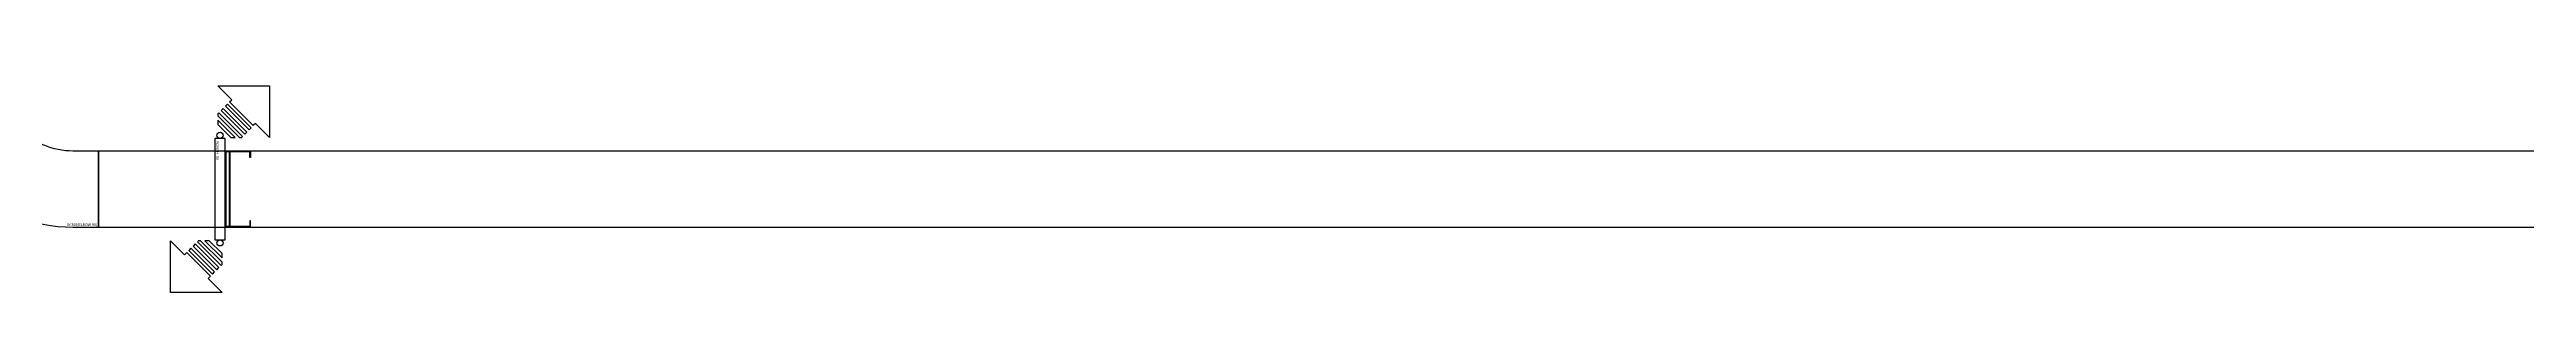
# Model space of a CAD drawing. Header units: millimetres. Extents: x -149088 to 500787, y -530175 to 1035835.
# Drawn here: x 101351 to 111123, y -64933 to -63976 of the extents above; entities that cross this region are included whole.
import ezdxf
from ezdxf.enums import TextEntityAlignment as Align

# ---------------------------------------------------------------- set-up
doc = ezdxf.new("R2010")
doc.units = ezdxf.units.MM
doc.header["$LTSCALE"] = 150
doc.layers.add('-----26 Electrical Cable Tray', color=200, linetype='Continuous')
doc.styles.add('ELEC', font='')
doc.styles.get('ELEC').set_extended_font_data('Dotum')

# ---------------------------------------------------------------- blocks, each defined once
blk = doc.blocks.new('*U28')
at = {"linetype": 'Continuous', "ltscale": 0.1}
for p, q in [((-100, 56.6), (-100, 58.6)), ((-50, 56.6), (-50, 58.6)), ((0, 56.6), (0, 58.6)), ((50, 56.6), (50, 58.6)), ((100, 56.6), (100, 58.6))]:
    blk.add_line(p, q, dxfattribs=at)
for points in [[(-150, 40), (-150, 140), (-125, 140), (-125, 137.4), (-147.4, 137.4), (-147.4, 40)], [(150, 40), (150, 140), (125, 140), (125, 137.4), (147.4, 137.4), (147.4, 40)], [(-147.4, 58.6), (147.4, 58.6)], [(-147.4, 56.6), (147.4, 56.6)], [(147.4, 42.6), (-147.4, 42.6)]]:
    blk.add_lwpolyline(points, dxfattribs=at)
blk.add_lwpolyline([(200, 0), (200, 40), (-200, 40), (-200, 0)], close=True, dxfattribs=at)
at = {"linetype": 'Continuous', "ltscale": 0.1, "style": 'ELEC'}
blk.add_text('W300*H100', height=10, dxfattribs=at).set_placement((-190, 10), align=Align.MIDDLE_LEFT)
blk = doc.blocks.new('TRAY (U-D)')
at = {"color": 0}
for points in [[(156, 467), (-28, 651), (651, 651), (651, -28), (467, 156), (438, 127), (127, 438)], [(14, 325), (325, 14), (354, 42), (42, 354)], [(71, 382), (382, 71), (410, 99), (99, 410)], [(-28, 283), (-28, 255), (255, -28), (283, -28), (297, -14), (-14, 297)], [(-28, 198), (-28, 141), (141, -28), (198, -28)]]:
    blk.add_lwpolyline(points, close=True, dxfattribs=at)
blk.add_circle((0, 0), 40, dxfattribs=at)
blk = doc.blocks.new('*U27')
at = {"color": 0}
blk.add_lwpolyline([(0, 0), (-100, 0, -0.414214), (-400, 300), (-400, 400), (-700, 400), (-700, 300, 0.414214), (-100, -300), (0, -300)], format="xyb", close=True, dxfattribs=at)
at = {"color": 0, "style": 'ELEC'}
blk.add_text('W:300(ELBOW 90)', height=10, dxfattribs=at).set_placement((-5, -290), align=Align.MIDDLE_RIGHT)

msp = doc.modelspace()

# ---------------------------------------------------------------- linework, layer by layer
at = {"layer": '-----26 Electrical Cable Tray'}
for points in [[(102062.2, -64376.2), (101543.6, -64376.1), (101543.6, -64676.1), (102062.2, -64676.2)], [(167298.2, -64376.1), (102046.2, -64376.1), (102046.2, -64676.1), (167298.2, -64676.1)]]:
    msp.add_lwpolyline(points, close=True, dxfattribs=at)

# ---------------------------------------------------------------- block references
msp.add_blockref('*U27', (101543.6, -64376.1), dxfattribs=at)
at = {"layer": '-----26 Electrical Cable Tray', "xscale": 0.3, "yscale": 0.3, "zscale": 0.3}
msp.add_blockref('TRAY (U-D)', (102023.6, -64314.1), dxfattribs=at)
at = {"layer": '-----26 Electrical Cable Tray', "rotation": 270}
msp.add_blockref('*U28', (102003.6, -64526.1), dxfattribs=at)
msp.add_blockref('*U28', (102003.6, -64526.1), dxfattribs=at)
msp.add_blockref('*U28', (102003.6, -64526.1), dxfattribs=at)
msp.add_blockref('*U28', (102003.6, -64526.1), dxfattribs=at)
at = {"layer": '-----26 Electrical Cable Tray', "xscale": 0.3, "yscale": 0.3, "zscale": 0.3, "rotation": 180}
msp.add_blockref('TRAY (U-D)', (102023.6, -64738.1), dxfattribs=at)

doc.saveas('drawing.dxf')
